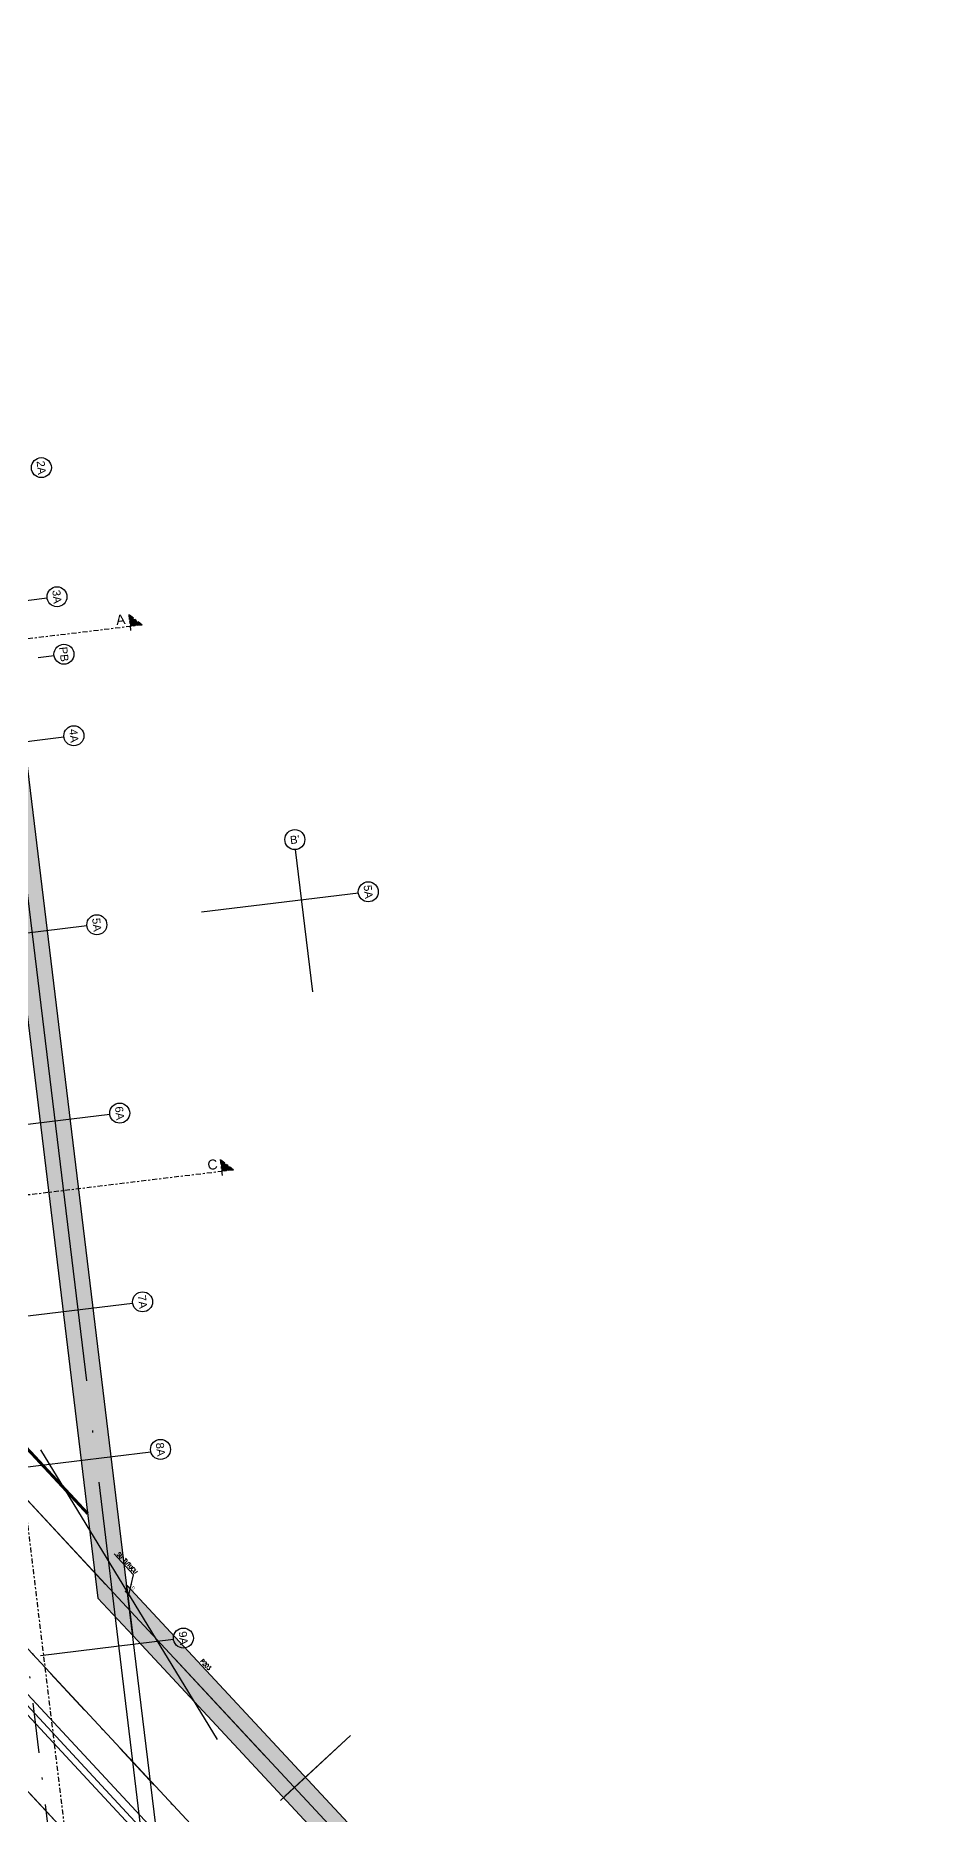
# Model space of a CAD drawing. Header units: millimetres. Extents: x 400392 to 401381, y 4543975 to 4544147.
# Drawn here: x 400480.3 to 400524.8, y 4544025.2 to 4544114.1 of the extents above; entities that cross this region are included whole.
import ezdxf
from ezdxf.enums import TextEntityAlignment as Align

# ---------------------------------------------------------------- set-up
doc = ezdxf.new("R2010")
doc.units = ezdxf.units.MM
for name, pattern in [('ACAD_ISO05W100', [33, 24, -3, 0, -3, 0, -3]), ('AKS', [3, 2.5, -0.25, 0, -0.25]), ('CENTER', [2, 1.25, -0.25, 0.25, -0.25]), ('CIZGI', [0.4, 0.25, -0.15]), ('CONTINU', [0]), ('DASHDOT2', [0.5, 0.25, -0.125, 0, -0.125])]:
    doc.linetypes.add(name, pattern=pattern)
doc.layers.add('A-DETL', color=90, linetype='Continuous', lineweight=15)
for name, color, linetype in [('aks prota', 2, 'AKS'), ('caks prota', 4, 'Continuous'), ('iderzi_PROTA', 3, 'Continuous'), ('kesit tarama prota', 252, 'Continuous'), ('kiriş prota', 6, 'Continuous'), ('kolon tarama prota', 252, 'Continuous'), ('not yazısı prota', 6, 'Continuous'), ('not çizgisi prota', 4, 'Continuous'), ('perde prota', 1, 'Continuous'), ('PRT-AL-TUNEL_EKSENI', 14, 'DASHDOT2'), ('skesit prota', 7, 'Continuous'), ('st_s_su tutucu', 2, 'Continuous'), ('st_s_ölçü', 4, 'Continuous'), ('taks prota', 7, 'Continuous'), ('temel prota', 6, 'Continuous'), ('tkesit prota', 7, 'Continuous'), ('tperde prota', 6, 'Continuous')]:
    doc.layers.add(name, color=color, linetype=linetype)
doc.styles.add('Arial', font='Arial.ttf')
doc.styles.add('OLCU', font='romanstw.shx')
doc.styles.add('TAKS', font='Arial Unicode.ttf')
doc.styles.add('text25_PROTA', font='Arial.ttf', dxfattribs={"height": 25})
doc.styles.add('tkolon', font='romanstw.shx')
doc.styles.add('TSIMPLEX', font='romanstw.shx')
doc.dimstyles.new('1-50', dxfattribs={"dimtxt": 10, "dimasz": 4, "dimexe": 4, "dimexo": 8, "dimgap": 4, "dimtad": 1, "dimdec": 1, "dimrnd": 0.05, "dimzin": 9, "dimdsep": 46, "dimtxsty": 'OLCU', "dimblk1": 'OBLIQUE', "dimblk2": 'OBLIQUE', "dimsah": 1, "dimcen": 2, "dimdle": 4, "dimclrd": 4, "dimclre": 4, "dimclrt": 3, "dimadec": 1, "dimazin": 0, "dimtfac": 1, "dimtdec": 1, "dimtix": 1, "dimtmove": 2, "dimatfit": 3, "dimldrblk": 'OBLIQUE', "dimfxl": 1, "dimtvp": 1, "dimtolj": 1, "dimtzin": 1, "dimarcsym": 0})

# ---------------------------------------------------------------- blocks, each defined once
blk = doc.blocks.new('_Oblique')
at = {"layer": 'st_s_ölçü', "lineweight": -2}
blk.add_line((-0.5, -0.5), (0.5, 0.5), dxfattribs=at)
blk = doc.blocks.new('D')
at = {"layer": 'st_s_su tutucu', "linetype": 'CONTINU', "ltscale": 0.2}
for p, q in [((-39988, 52508), (-39993, 52508)), ((-39993, 52508), (-39993, 52507)), ((-39993, 52507), (-39991, 52506)), ((-39991, 52499), (-39992, 52499)), ((-39992, 52499), (-39992, 52498)), ((-39992, 52498), (-39991, 52498)), ((-39991, 52489), (-39992, 52489)), ((-39992, 52489), (-39992, 52488)), ((-39992, 52488), (-39991, 52488)), ((-39991, 52479), (-39992, 52479)), ((-39992, 52479), (-39992, 52478)), ((-39992, 52478), (-39991, 52478)), ((-39992, 52468), (-39992, 52469)), ((-39992, 52469), (-39991, 52469)), ((-39991, 52468), (-39992, 52468)), ((-39991, 52506), (-39991, 52499)), ((-39991, 52498), (-39991, 52489)), ((-39991, 52488), (-39991, 52479)), ((-39991, 52469), (-39991, 52478)), ((-39991, 52459), (-39991, 52468)), ((-39990, 52506), (-39988, 52507)), ((-39990, 52499), (-39990, 52506)), ((-39989, 52499), (-39990, 52499)), ((-39990, 52489), (-39990, 52498)), ((-39990, 52498), (-39989, 52498)), ((-39989, 52489), (-39990, 52489)), ((-39990, 52479), (-39990, 52488)), ((-39990, 52488), (-39989, 52488)), ((-39989, 52479), (-39990, 52479)), ((-39990, 52478), (-39989, 52478)), ((-39990, 52478), (-39990, 52469)), ((-39990, 52469), (-39989, 52469)), ((-39989, 52468), (-39990, 52468)), ((-39990, 52468), (-39990, 52459)), ((-39989, 52498), (-39989, 52499)), ((-39989, 52488), (-39989, 52489)), ((-39989, 52478), (-39989, 52479)), ((-39989, 52469), (-39989, 52468)), ((-39988, 52507), (-39988, 52508)), ((-39993, 52449), (-39991, 52450)), ((-39993, 52448), (-39993, 52449)), ((-39988, 52448), (-39993, 52448)), ((-39992, 52458), (-39992, 52459)), ((-39992, 52459), (-39991, 52459)), ((-39991, 52458), (-39992, 52458)), ((-39991, 52450), (-39991, 52458)), ((-39990, 52459), (-39989, 52459)), ((-39989, 52458), (-39990, 52458)), ((-39990, 52458), (-39990, 52450)), ((-39990, 52450), (-39988, 52449)), ((-39989, 52459), (-39989, 52458)), ((-39988, 52449), (-39988, 52448))]:
    blk.add_line(p, q, dxfattribs=at)

msp = doc.modelspace()

# ---------------------------------------------------------------- hatches: boundary and pattern name
at = {"layer": 'kesit tarama prota'}
h = msp.add_hatch(color=256, dxfattribs=at)
h.dxf.hatch_style = 1
h.paths.add_polyline_path([(400484.916, 4544085.154), (400485.584, 4544084.631), (400484.988, 4544084.559)])
h = msp.add_hatch(color=256, dxfattribs=at)
h.dxf.hatch_style = 1
h.paths.add_polyline_path([(400489.493, 4544057.914), (400490.161, 4544057.391), (400489.566, 4544057.319)])
at = {"layer": 'kolon tarama prota'}
h = msp.add_hatch(color=256, dxfattribs=at)
h.dxf.hatch_style = 1
h.paths.add_polyline_path([(400485.118, 4544034.122), (400477.132, 4544099.89), (400434.743, 4544094.743), (400434.924, 4544093.254), (400475.823, 4544098.22), (400483.38, 4544035.99)])
h = msp.add_hatch(color=256, dxfattribs=at)
h.dxf.hatch_style = 1
h.paths.add_polyline_path([(400515.678, 4543999.134), (400516.768, 4543997.962), (400517.061, 4543998.235), (400516.788, 4543998.528), (400518.655, 4544000.264), (400484.81, 4544036.658), (400485.118, 4544034.122), (400516.74, 4544000.122)])

# ---------------------------------------------------------------- linework, layer by layer
at = {"layer": 'A-DETL', "color": 1, "lineweight": 5}
msp.add_lwpolyline([(400410.498, 4544108.041), (400518.406, 4543992.016)], dxfattribs=at)
at = {"layer": 'aks prota', "ltscale": 10}
for p, q in [((400524.76, 4543992.599), (400411.764, 4544114.095)), ((400524.76, 4543992.599), (400411.764, 4544114.095)), ((400517.511, 4543985.857), (400404.515, 4544107.353)), ((400517.511, 4543985.857), (400404.515, 4544107.353)), ((400490.074, 4543987.091), (400475.978, 4544103.171)), ((400490.074, 4543987.091), (400475.978, 4544103.171)), ((400512.214, 4544006.089), (400428.167, 4544096.459)), ((400504.965, 4543999.347), (400420.917, 4544089.717)), ((400434.475, 4544080.356), (400480.835, 4544085.985)), ((400434.475, 4544080.356), (400480.835, 4544085.985)), ((400434.475, 4544080.356), (400480.835, 4544085.985)), ((400435.319, 4544073.407), (400481.679, 4544079.036)), ((400435.319, 4544073.407), (400481.679, 4544079.036)), ((400435.319, 4544073.407), (400481.679, 4544079.036)), ((400494.122, 4544066.294), (400493.258, 4544073.408)), ((400488.552, 4544070.301), (400496.401, 4544071.254)), ((400436.465, 4544063.976), (400482.824, 4544069.606)), ((400436.465, 4544063.976), (400482.824, 4544069.606)), ((400436.465, 4544063.976), (400482.824, 4544069.606)), ((400437.61, 4544054.546), (400483.969, 4544060.176)), ((400437.61, 4544054.546), (400483.969, 4544060.176)), ((400438.755, 4544045.114), (400485.114, 4544050.744)), ((400438.755, 4544045.114), (400485.114, 4544050.744)), ((400438.755, 4544045.114), (400485.114, 4544050.744)), ((400439.659, 4544037.669), (400486.019, 4544043.299)), ((400439.659, 4544037.669), (400486.019, 4544043.299)), ((400439.659, 4544037.669), (400486.019, 4544043.299)), ((400450.63, 4544029.502), (400487.155, 4544033.938)), ((400450.63, 4544029.502), (400487.155, 4544033.938)), ((400450.63, 4544029.502), (400487.155, 4544033.938)), ((400470.47, 4544005.385), (400496.003, 4544029.131)), ((400470.689, 4544005.588), (400496.003, 4544029.131))]:
    msp.add_line(p, q, dxfattribs=at)
at = {"layer": 'caks prota', "ltscale": 0.05}
for centre in [(400480.548, 4544092.498), (400480.548, 4544092.498), (400480.548, 4544092.498), (400481.331, 4544086.046), (400481.331, 4544086.046), (400481.331, 4544086.046), (400481.68, 4544083.172), (400481.68, 4544083.172), (400481.68, 4544083.172), (400482.175, 4544079.097), (400482.175, 4544079.097), (400482.175, 4544079.097), (400493.223, 4544073.907), (400496.899, 4544071.298), (400483.322, 4544069.65), (400483.322, 4544069.65), (400483.322, 4544069.65), (400484.466, 4544060.235), (400484.466, 4544060.235), (400484.466, 4544060.235), (400485.611, 4544050.804), (400485.611, 4544050.804), (400485.611, 4544050.804), (400486.507, 4544043.427), (400486.507, 4544043.427), (400486.507, 4544043.427), (400487.652, 4544033.997), (400487.652, 4544033.997), (400487.652, 4544033.997)]:
    msp.add_circle(centre, 0.5, dxfattribs=at)
at = {"layer": 'iderzi_PROTA', "linetype": 'ACAD_ISO05W100', "ltscale": 2}
msp.add_line((400490.533, 4543989.535), (400484.811, 4544036.655), dxfattribs=at)
at = {"layer": 'kiriş prota'}
msp.add_line((400410.37, 4544105.903), (400513.546, 4543994.966), dxfattribs=at)
at = {"layer": 'perde prota'}
for points in [[(400485.118, 4544034.122), (400477.132, 4544099.89), (400434.743, 4544094.743), (400434.924, 4544093.254), (400475.823, 4544098.22), (400483.38, 4544035.99)], [(400515.678, 4543999.134), (400516.768, 4543997.962), (400517.061, 4543998.235), (400516.788, 4543998.528), (400518.655, 4544000.264), (400484.81, 4544036.658), (400485.118, 4544034.122), (400516.74, 4544000.122)]]:
    msp.add_lwpolyline(points, close=True, dxfattribs=at)
at = {"layer": 'PRT-AL-TUNEL_EKSENI', "ltscale": 10}
for p, q in [((400408.067, 4544110.656), (400521.062, 4543989.16)), ((400484.744, 4543992.822), (400471.411, 4544102.617)), ((400434.824, 4544077.483), (400481.184, 4544083.113))]:
    msp.add_line(p, q, dxfattribs=at)
at = {"layer": 'skesit prota', "linetype": 'CENTER', "ltscale": 0.2}
for p, q in [((400484.916, 4544085.154), (400485.024, 4544084.261)), ((400485.584, 4544084.631), (400484.916, 4544085.154)), ((400489.493, 4544057.914), (400489.602, 4544057.021)), ((400490.161, 4544057.391), (400489.493, 4544057.914))]:
    msp.add_line(p, q, dxfattribs=at)
for points in [[(400485.584, 4544084.631), (400436.728, 4544078.698), (400404.719, 4544113.115)], [(400471.977, 4544104.59), (400486.286, 4543986.758)], [(400490.161, 4544057.391), (400425.273, 4544049.511)]]:
    msp.add_lwpolyline(points, dxfattribs=at)
at = {"layer": 'st_s_ölçü', "color": 3, "linetype": 'CIZGI', "lineweight": 30, "ltscale": 50, "const_width": 0.15}
msp.add_lwpolyline([(400482.868, 4544040.213), (400476.553, 4544047.002), (400474.32, 4544046.728), (400473.888, 4544050.288), (400473.888, 4544050.287), (400473.755, 4544051.379), (400472.564, 4544051.235), (400470.878, 4544065.113), (400464.029, 4544064.281), (400463.737, 4544066.683), (400462.546, 4544066.539), (400463.071, 4544062.214), (400457.413, 4544061.527), (400456.213, 4544071.409), (400461.871, 4544072.096), (400461.254, 4544077.16), (400448.748, 4544075.642), (400446.439, 4544094.652)], dxfattribs=at)
at = {"layer": 'temel prota', "color": 5}
for p, q in [((400409.857, 4544105.426), (400513.033, 4543994.489)), ((400410.077, 4544105.631), (400513.253, 4543994.694))]:
    msp.add_line(p, q, dxfattribs=at)

# ---------------------------------------------------------------- block references
at = {"layer": 'st_s_ölçü', "xscale": 0.004999999155251673, "yscale": 0.004999999155251673, "zscale": 0.004999999155251673, "rotation": 222.9239939574115}
msp.add_blockref('D', (400159.747, 4544092.19), dxfattribs=at)

# ---------------------------------------------------------------- texts
at = {"layer": 'iderzi_PROTA', "linetype": 'ACAD_ISO05W100', "style": 'text25_PROTA'}
msp.add_text('İ.D.', height=0.15, rotation=312.92399, dxfattribs=at).set_placement((400484.955, 4544036.591))
at = {"layer": 'not yazısı prota', "ltscale": 0.05, "style": 'TSIMPLEX', "width": 0.8}
msp.add_text('SU TUTUCU', height=0.2, rotation=312.92399, dxfattribs=at).set_placement((400484.309, 4544038.176))
at = {"layer": 'taks prota', "style": 'TAKS'}
for s, rotation, p in [('2A', 276.42916, (400480.548, 4544092.498)), ('2A', 276.42916, (400480.548, 4544092.498)), ('2A', 276.42916, (400480.548, 4544092.498)), ('3A', 276.42916, (400481.331, 4544086.046)), ('3A', 276.42916, (400481.331, 4544086.046)), ('3A', 276.42916, (400481.331, 4544086.046)), ('PB', 276.42916, (400481.68, 4544083.172)), ('PB', 276.42916, (400481.68, 4544083.172)), ('PB', 276.42916, (400481.68, 4544083.172)), ('4A', 276.42916, (400482.175, 4544079.097)), ('4A', 276.42916, (400482.175, 4544079.097)), ('4A', 276.42916, (400482.175, 4544079.097)), ("B'", 6.42916, (400493.223, 4544073.907)), ('5A', 276.42916, (400496.899, 4544071.298)), ('5A', 276.42916, (400483.322, 4544069.65)), ('5A', 276.42916, (400483.322, 4544069.65)), ('5A', 276.42916, (400483.322, 4544069.65)), ('6A', 276.42916, (400484.466, 4544060.235)), ('6A', 276.42916, (400484.466, 4544060.235)), ('6A', 276.42916, (400484.466, 4544060.235)), ('7A', 276.42916, (400485.611, 4544050.804)), ('7A', 276.42916, (400485.611, 4544050.804)), ('7A', 276.42916, (400485.611, 4544050.804)), ('8A', 276.42916, (400486.507, 4544043.427)), ('8A', 276.42916, (400486.507, 4544043.427)), ('8A', 276.42916, (400486.507, 4544043.427)), ('9A', 276.42916, (400487.652, 4544033.997)), ('9A', 276.42916, (400487.652, 4544033.997)), ('9A', 276.42916, (400487.652, 4544033.997))]:
    msp.add_text(s, height=0.4, rotation=rotation, dxfattribs=at).set_placement(p, align=Align.MIDDLE_CENTER)
at = {"layer": 'tkesit prota', "style": 'Arial'}
for s, p in [('A', (400484.309, 4544084.627)), ('C', (400488.886, 4544057.387))]:
    msp.add_text(s, height=0.5, rotation=6.92399, dxfattribs=at).set_placement(p)
at = {"layer": 'tperde prota', "style": 'tkolon', "width": 0.8}
msp.add_text('P203', height=0.2, rotation=313.39329, dxfattribs=at).set_placement((400488.558, 4544032.893), align=Align.MIDDLE_LEFT)

# ---------------------------------------------------------------- leaders
at = {"layer": 'not çizgisi prota'}
msp.add_leader([(400484.924, 4544036.166), (400485.164, 4544037.159), (400484.185, 4544038.213)], dimstyle='1-50', override={"dimasz": 12, "dimgap": 4, "dimtad": 0}, dxfattribs=at)

doc.saveas('drawing.dxf')
